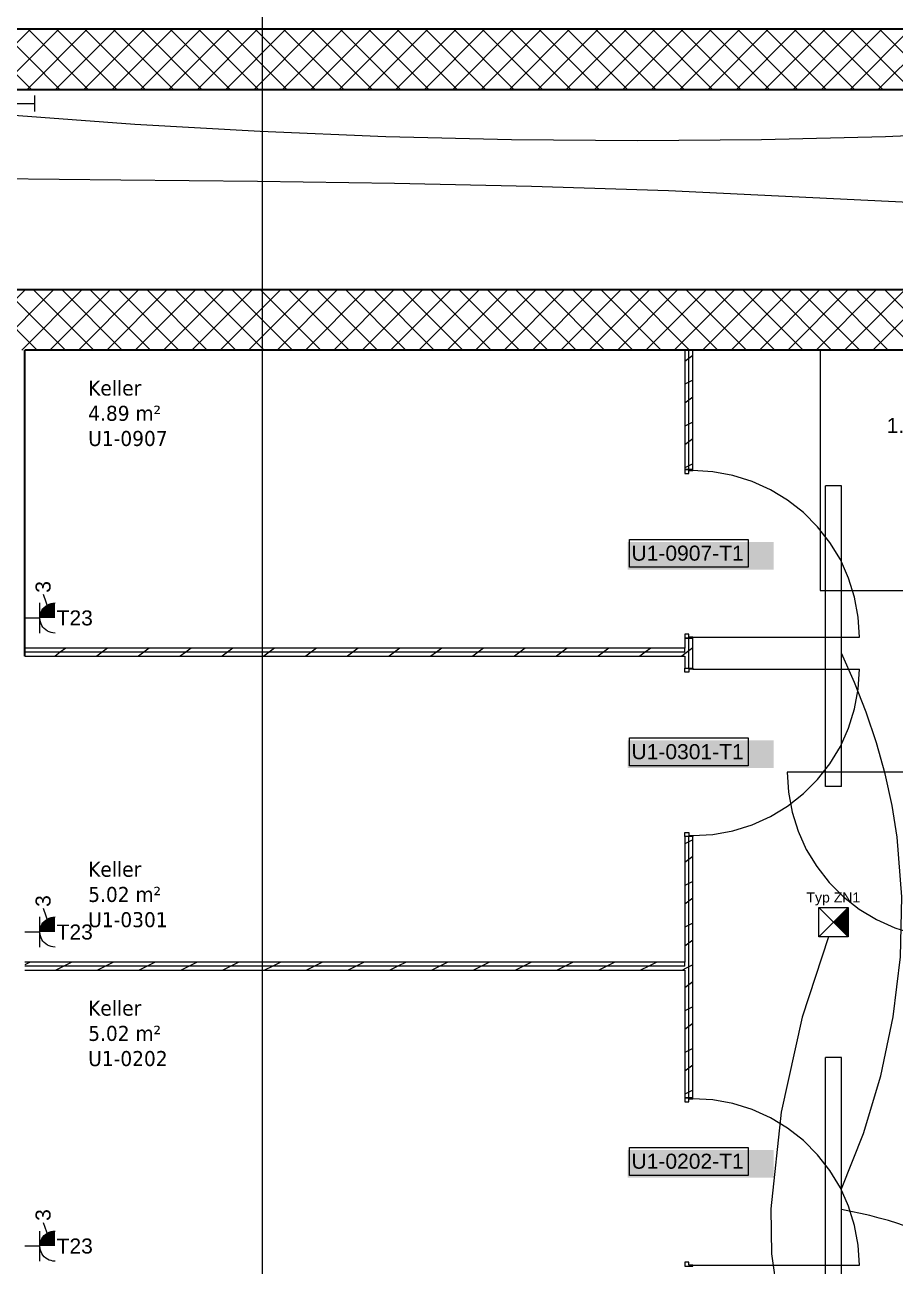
# Model space of a CAD drawing. Extents: x -1067 to 613, y -179 to 712.
# Drawn here: x -79.1 to 7.7, y 353 to 476.8 of the extents above; entities that cross this region are included whole.
import ezdxf
from ezdxf.lldxf.tags import DXFTag

# ---------------------------------------------------------------- set-up
doc = ezdxf.new("R2010")
doc.units = 0
doc.layers.get('0').update_dxf_attribs({"lineweight": 13})
for name, color, linetype, lineweight in [('A-AREA-____-IDEN', 7, 'Continuous', 5), ('A-DETL-GENF-HDLN', 7, '_Verdeckte Linien_', 9), ('A-DOOR-____-IDEN', 7, 'Continuous', 5), ('A-DOOR-FRAM-MCUT', 7, 'Continuous', 9), ('A-DOOR-OPNG-OTLN', 7, 'Continuous', 9), ('A-WALL-____-MCUT', 7, 'Continuous', 35), ('A-WALL-____-PATT', 7, 'Continuous', 35), ('A-WALL-FNSH-MCUT', 7, 'Continuous', 35), ('S-GRID-____-OTLN', 7, 'Continuous', 5)]:
    doc.layers.add(name, color=color, linetype=linetype, lineweight=lineweight)
for name, color, linetype, lineweight, true_color in [('EL01_WAN_Kraft', 1, 'Continuous', 13, 0xff0000), ('EL01_WAN_Leitung_Licht', 7, 'Continuous', 13, 0x0080ff), ('EL01_WAN_Leitung_Notbeleuchtung', 7, 'Continuous', 13, 0x009900), ('EL01_WAN_Leuchten', 7, 'Continuous', 13, 0x0080ff), ('EL01_WAN_Notbeleuchtungen', 7, 'Continuous', 13, 0x009900), ('EL01_WAN_Notbeleuchtungentyp', 7, 'Continuous', 13, 0x009900)]:
    doc.layers.add(name, color=color, linetype=linetype, lineweight=lineweight, true_color=true_color)
doc.styles.get("Standard").update_dxf_attribs({"font": 'arial.ttf'})
tags = doc.linetypes.add('_Rasterlinie_', pattern=[0.375, 0.2, -0.05, 0.075, -0.05]).pattern_tags.tags
tags[10:11] = [DXFTag(74, 4), DXFTag(75, 0), DXFTag(340, '0'), DXFTag(46, 1.0), DXFTag(50, 0.0), DXFTag(44, 0.0), DXFTag(45, 0.0)]
tags[8:9] = [DXFTag(74, 4), DXFTag(75, 0), DXFTag(340, '0'), DXFTag(46, 1.0), DXFTag(50, 0.0), DXFTag(44, 0.0), DXFTag(45, 0.0)]
tags[6:7] = [DXFTag(74, 4), DXFTag(75, 0), DXFTag(340, '0'), DXFTag(46, 1.0), DXFTag(50, 0.0), DXFTag(44, 0.0), DXFTag(45, 0.0)]
tags[4:5] = [DXFTag(74, 4), DXFTag(75, 0), DXFTag(340, '0'), DXFTag(46, 1.0), DXFTag(50, 0.0), DXFTag(44, 0.0), DXFTag(45, 0.0)]
tags = doc.linetypes.add('_Verdeckte Linien_', pattern=[0.15, 0.1, -0.05]).pattern_tags.tags
tags[6:7] = [DXFTag(74, 4), DXFTag(75, 0), DXFTag(340, '0'), DXFTag(46, 1.0), DXFTag(50, 0.0), DXFTag(44, 0.0), DXFTag(45, 0.0)]
tags[4:5] = [DXFTag(74, 4), DXFTag(75, 0), DXFTag(340, '0'), DXFTag(46, 1.0), DXFTag(50, 0.0), DXFTag(44, 0.0), DXFTag(45, 0.0)]

# ---------------------------------------------------------------- blocks, each defined once
blk = doc.blocks.new('Referenz-A0UJ3194XE', base_point=(-1062.18, -175.86))
at = {"layer": 'A-DETL-GENF-HDLN', "color": 0, "linetype": '_Verdeckte Linien_', "ltscale": 0.13}
for p, q in [((13.2, 444.38), (0.2, 444.38)), ((0.2, 444.38), (0.2, 420.38)), ((0.2, 420.38), (32.2, 420.38))]:
    blk.add_line(p, q, dxfattribs=at)
at = {"layer": 'A-DOOR-____-IDEN', "color": 0, "linetype": 'Continuous', "ltscale": 0.13}
for p, q in [((-18.82, 425.49), (-6.98, 425.49)), ((-18.82, 422.71), (-18.82, 425.49)), ((-6.98, 425.49), (-6.98, 422.71)), ((-6.98, 422.71), (-18.82, 422.71)), ((-18.82, 405.69), (-6.98, 405.69)), ((-18.82, 402.91), (-18.82, 405.69)), ((-6.98, 405.69), (-6.98, 402.91)), ((-6.98, 402.91), (-18.82, 402.91)), ((-18.82, 364.84), (-6.98, 364.84)), ((-18.82, 362.06), (-18.82, 364.84)), ((-6.98, 364.84), (-6.98, 362.06)), ((-6.98, 362.06), (-18.82, 362.06))]:
    blk.add_line(p, q, dxfattribs=at)
at = {"layer": 'A-DOOR-____-IDEN', "color": 7, "linetype": 'Continuous', "ltscale": 0.13, "true_color": 0xffffff}
for points in [[(-18.99, 422.48), (-4.45, 422.48), (-18.99, 425.24)], [(-4.45, 422.48), (-18.99, 425.24), (-4.45, 425.24)], [(-18.99, 402.68), (-4.45, 402.68), (-18.99, 405.44)], [(-4.45, 402.68), (-18.99, 405.44), (-4.45, 405.44)], [(-18.99, 361.83), (-4.45, 361.83), (-18.99, 364.59)], [(-4.45, 361.83), (-18.99, 364.59), (-4.45, 364.59)]]:
    blk.add_solid(points, dxfattribs=at)
at = {"layer": 'A-DOOR-FRAM-MCUT', "color": 0, "linetype": 'Continuous', "ltscale": 0.13}
for p, q in [((-12.5, 432.45), (-13.3, 432.45)), ((-13.3, 432.45), (-13.3, 432.05)), ((-12.9, 432.05), (-12.9, 432.35)), ((-12.9, 432.35), (-12.5, 432.35)), ((-12.5, 432.35), (-12.5, 432.45)), ((-13.3, 432.05), (-12.9, 432.05)), ((-12.9, 416.05), (-13.3, 416.05)), ((-13.3, 416.05), (-13.3, 415.65)), ((-12.9, 415.75), (-12.9, 416.05)), ((-13.3, 415.65), (-12.5, 415.65)), ((-12.5, 415.75), (-12.9, 415.75)), ((-12.5, 415.65), (-12.5, 415.75)), ((-13.3, 412.65), (-12.5, 412.65)), ((-13.3, 412.25), (-13.3, 412.65)), ((-12.9, 412.55), (-12.9, 412.25)), ((-12.5, 412.55), (-12.9, 412.55)), ((-12.5, 412.65), (-12.5, 412.55)), ((-12.9, 412.25), (-13.3, 412.25)), ((-13.3, 396.25), (-12.9, 396.25)), ((-13.3, 395.85), (-13.3, 396.25)), ((-12.9, 396.25), (-12.9, 395.95)), ((-12.5, 395.85), (-13.3, 395.85)), ((-12.9, 395.95), (-12.5, 395.95)), ((-12.5, 395.95), (-12.5, 395.85)), ((-12.5, 369.8), (-13.3, 369.8)), ((-13.3, 369.8), (-13.3, 369.4)), ((-13.3, 369.4), (-12.9, 369.4)), ((-12.9, 369.4), (-12.9, 369.7)), ((-12.9, 369.7), (-12.5, 369.7)), ((-12.5, 369.7), (-12.5, 369.8)), ((-12.9, 353.4), (-13.3, 353.4)), ((-13.3, 353.4), (-13.3, 353)), ((-13.3, 353), (-12.5, 353)), ((-12.9, 353.1), (-12.9, 353.4)), ((-12.5, 353.1), (-12.9, 353.1)), ((-12.5, 353), (-12.5, 353.1))]:
    blk.add_line(p, q, dxfattribs=at)
at = {"layer": 'A-DOOR-OPNG-OTLN', "color": 0, "linetype": 'Continuous', "ltscale": 0.13}
for p, q in [((-10.5, 432.23), (-12.5, 432.35)), ((-8.52, 431.87), (-10.5, 432.23)), ((-6.61, 431.27), (-8.52, 431.87)), ((-4.78, 430.45), (-6.61, 431.27)), ((-3.07, 429.41), (-4.78, 430.45)), ((-1.49, 428.18), (-3.07, 429.41)), ((-0.07, 426.76), (-1.49, 428.18)), ((1.16, 425.18), (-0.07, 426.76)), ((2.2, 423.47), (1.16, 425.18)), ((3.02, 421.64), (2.2, 423.47)), ((3.62, 419.72), (3.02, 421.64)), ((3.98, 417.75), (3.62, 419.72)), ((4.1, 415.75), (3.98, 417.75)), ((-12.5, 415.75), (4.1, 415.75)), ((-12.5, 412.55), (4.1, 412.55)), ((3.98, 410.55), (4.1, 412.55)), ((3.62, 408.58), (3.98, 410.55)), ((3.02, 406.66), (3.62, 408.58)), ((2.2, 404.84), (3.02, 406.66)), ((1.16, 403.12), (2.2, 404.84)), ((-0.07, 401.54), (1.16, 403.12)), ((13.5, 402.28), (-3.1, 402.28)), ((-3.1, 402.28), (-2.98, 400.27)), ((-1.49, 400.13), (-0.07, 401.54)), ((-3.07, 398.89), (-1.49, 400.13)), ((-2.98, 400.27), (-2.61, 398.3)), ((-4.78, 397.85), (-3.07, 398.89)), ((-6.61, 397.03), (-4.78, 397.85)), ((-2.61, 398.3), (-2.02, 396.39)), ((-10.5, 396.07), (-8.52, 396.43)), ((-8.52, 396.43), (-6.61, 397.03)), ((-2.02, 396.39), (-1.2, 394.56)), ((-12.5, 395.95), (-10.5, 396.07)), ((-1.2, 394.56), (-0.16, 392.85)), ((-0.16, 392.85), (1.08, 391.27)), ((1.08, 391.27), (2.5, 389.85)), ((2.5, 389.85), (4.07, 388.61)), ((4.07, 388.61), (5.79, 387.58)), ((5.79, 387.58), (7.62, 386.75)), ((7.62, 386.75), (9.53, 386.16)), ((-10.5, 369.58), (-12.5, 369.7)), ((-8.52, 369.22), (-10.5, 369.58)), ((-6.61, 368.62), (-8.52, 369.22)), ((-4.78, 367.8), (-6.61, 368.62)), ((-3.07, 366.76), (-4.78, 367.8)), ((-1.49, 365.53), (-3.07, 366.76)), ((-0.07, 364.11), (-1.49, 365.53)), ((1.16, 362.53), (-0.07, 364.11)), ((2.2, 360.82), (1.16, 362.53)), ((3.02, 358.99), (2.2, 360.82)), ((3.62, 357.07), (3.02, 358.99)), ((3.98, 355.1), (3.62, 357.07)), ((4.1, 353.1), (3.98, 355.1)), ((-12.5, 353.1), (4.1, 353.1))]:
    blk.add_line(p, q, dxfattribs=at)
at = {"layer": 'A-WALL-____-MCUT', "color": 0, "linetype": 'Continuous', "ltscale": 0.35}
for p, q in [((198.84, 476.38), (-829.79, 476.38)), ((-827.13, 470.38), (198.84, 470.38)), ((178.3, 450.38), (-831.25, 450.38)), ((-79.1, 413.85), (-79.1, 444.38)), ((32.2, 444.38), (-79.1, 444.38))]:
    blk.add_line(p, q, dxfattribs=at)
at = {"layer": 'A-WALL-____-MCUT', "color": 0, "linetype": 'Continuous', "lineweight": 9, "ltscale": 0.13}
for p, q in [((-12.9, 432.45), (-12.9, 444.38)), ((-12.9, 412.65), (-12.9, 415.65)), ((-13.3, 414.25), (-79.1, 414.25)), ((-13.3, 414.25), (-13.3, 414.65)), ((-12.9, 369.8), (-12.9, 395.85)), ((-13.3, 382.93), (-79.1, 382.93)), ((-13.3, 382.93), (-13.3, 383.33))]:
    blk.add_line(p, q, dxfattribs=at)
at = {"layer": 'A-WALL-____-PATT', "color": 0, "linetype": 'Continuous', "lineweight": 9, "ltscale": 0.13}
for p, q in [((-84.53, 470.38), (-78.53, 476.38)), ((-78.42, 470.38), (-84.42, 476.38)), ((-81.7, 470.38), (-75.7, 476.38)), ((-75.6, 470.38), (-81.6, 476.38)), ((-78.87, 470.38), (-72.87, 476.38)), ((-72.77, 470.38), (-78.77, 476.38)), ((-76.04, 470.38), (-70.04, 476.38)), ((-69.94, 470.38), (-75.94, 476.38)), ((-73.21, 470.38), (-67.21, 476.38)), ((-67.11, 470.38), (-73.11, 476.38)), ((-70.38, 470.38), (-64.38, 476.38)), ((-64.28, 470.38), (-70.28, 476.38)), ((-67.56, 470.38), (-61.56, 476.38)), ((-61.45, 470.38), (-67.45, 476.38)), ((-64.73, 470.38), (-58.73, 476.38)), ((-58.62, 470.38), (-64.62, 476.38)), ((-61.9, 470.38), (-55.9, 476.38)), ((-55.8, 470.38), (-61.8, 476.38)), ((-59.07, 470.38), (-53.07, 476.38)), ((-52.97, 470.38), (-58.97, 476.38)), ((-56.24, 470.38), (-50.24, 476.38)), ((-50.14, 470.38), (-56.14, 476.38)), ((-53.41, 470.38), (-47.41, 476.38)), ((-47.31, 470.38), (-53.31, 476.38)), ((-50.59, 470.38), (-44.59, 476.38)), ((-44.48, 470.38), (-50.48, 476.38)), ((-47.76, 470.38), (-41.76, 476.38)), ((-41.65, 470.38), (-47.65, 476.38)), ((-44.93, 470.38), (-38.93, 476.38)), ((-38.83, 470.38), (-44.83, 476.38)), ((-42.1, 470.38), (-36.1, 476.38)), ((-36, 470.38), (-42, 476.38)), ((-39.27, 470.38), (-33.27, 476.38)), ((-33.17, 470.38), (-39.17, 476.38)), ((-36.44, 470.38), (-30.44, 476.38)), ((-30.34, 470.38), (-36.34, 476.38)), ((-33.61, 470.38), (-27.61, 476.38)), ((-27.51, 470.38), (-33.51, 476.38)), ((-30.79, 470.38), (-24.79, 476.38)), ((-24.68, 470.38), (-30.68, 476.38)), ((-27.96, 470.38), (-21.96, 476.38)), ((-21.86, 470.38), (-27.86, 476.38)), ((-25.13, 470.38), (-19.13, 476.38)), ((-19.03, 470.38), (-25.03, 476.38)), ((-22.3, 470.38), (-16.3, 476.38)), ((-16.2, 470.38), (-22.2, 476.38)), ((-19.47, 470.38), (-13.47, 476.38)), ((-13.37, 470.38), (-19.37, 476.38)), ((-16.64, 470.38), (-10.64, 476.38)), ((-10.54, 470.38), (-16.54, 476.38)), ((-13.82, 470.38), (-7.82, 476.38)), ((-7.71, 470.38), (-13.71, 476.38)), ((-10.99, 470.38), (-4.99, 476.38)), ((-4.88, 470.38), (-10.88, 476.38)), ((-8.16, 470.38), (-2.16, 476.38)), ((-2.06, 470.38), (-8.06, 476.38)), ((-5.33, 470.38), (0.67, 476.38)), ((0.77, 470.38), (-5.23, 476.38)), ((-2.5, 470.38), (3.5, 476.38)), ((3.6, 470.38), (-2.4, 476.38)), ((0.33, 470.38), (6.33, 476.38)), ((6.43, 470.38), (0.43, 476.38)), ((3.16, 470.38), (9.16, 476.38)), ((9.26, 470.38), (3.26, 476.38)), ((5.98, 470.38), (11.98, 476.38)), ((12.09, 470.38), (6.09, 476.38)), ((-85.07, 444.38), (-79.07, 450.38)), ((-77.88, 444.38), (-83.88, 450.38)), ((-82.24, 444.38), (-76.24, 450.38)), ((-75.05, 444.38), (-81.05, 450.38)), ((-79.41, 444.38), (-73.41, 450.38)), ((-72.22, 444.38), (-78.22, 450.38)), ((-76.59, 444.38), (-70.59, 450.38)), ((-69.39, 444.38), (-75.39, 450.38)), ((-73.76, 444.38), (-67.76, 450.38)), ((-66.57, 444.38), (-72.57, 450.38)), ((-70.93, 444.38), (-64.93, 450.38)), ((-63.74, 444.38), (-69.74, 450.38)), ((-68.1, 444.38), (-62.1, 450.38)), ((-60.91, 444.38), (-66.91, 450.38)), ((-65.27, 444.38), (-59.27, 450.38)), ((-58.08, 444.38), (-64.08, 450.38)), ((-62.44, 444.38), (-56.44, 450.38)), ((-55.25, 444.38), (-61.25, 450.38)), ((-59.61, 444.38), (-53.61, 450.38)), ((-52.42, 444.38), (-58.42, 450.38)), ((-56.79, 444.38), (-50.79, 450.38)), ((-49.6, 444.38), (-55.6, 450.38)), ((-53.96, 444.38), (-47.96, 450.38)), ((-46.77, 444.38), (-52.77, 450.38)), ((-51.13, 444.38), (-45.13, 450.38)), ((-43.94, 444.38), (-49.94, 450.38)), ((-48.3, 444.38), (-42.3, 450.38)), ((-41.11, 444.38), (-47.11, 450.38)), ((-45.47, 444.38), (-39.47, 450.38)), ((-38.28, 444.38), (-44.28, 450.38)), ((-42.64, 444.38), (-36.64, 450.38)), ((-35.45, 444.38), (-41.45, 450.38)), ((-39.82, 444.38), (-33.82, 450.38)), ((-32.62, 444.38), (-38.62, 450.38)), ((-36.99, 444.38), (-30.99, 450.38)), ((-29.8, 444.38), (-35.8, 450.38)), ((-34.16, 444.38), (-28.16, 450.38)), ((-26.97, 444.38), (-32.97, 450.38)), ((-31.33, 444.38), (-25.33, 450.38)), ((-24.14, 444.38), (-30.14, 450.38)), ((-28.5, 444.38), (-22.5, 450.38)), ((-21.31, 444.38), (-27.31, 450.38)), ((-25.67, 444.38), (-19.67, 450.38)), ((-18.48, 444.38), (-24.48, 450.38)), ((-22.84, 444.38), (-16.84, 450.38)), ((-15.65, 444.38), (-21.65, 450.38)), ((-20.02, 444.38), (-14.02, 450.38)), ((-12.83, 444.38), (-18.83, 450.38)), ((-17.19, 444.38), (-11.19, 450.38)), ((-10, 444.38), (-16, 450.38)), ((-14.36, 444.38), (-8.36, 450.38)), ((-7.17, 444.38), (-13.17, 450.38)), ((-11.53, 444.38), (-5.53, 450.38)), ((-4.34, 444.38), (-10.34, 450.38)), ((-8.7, 444.38), (-2.7, 450.38)), ((-1.51, 444.38), (-7.51, 450.38)), ((-5.87, 444.38), (0.13, 450.38)), ((1.32, 444.38), (-4.68, 450.38)), ((-3.05, 444.38), (2.95, 450.38)), ((4.14, 444.38), (-1.86, 450.38)), ((-0.22, 444.38), (5.78, 450.38)), ((6.97, 444.38), (0.97, 450.38)), ((2.61, 444.38), (8.61, 450.38)), ((9.8, 444.38), (3.8, 450.38)), ((5.44, 444.38), (11.44, 450.38)), ((12.63, 444.38), (6.63, 450.38)), ((-12.9, 443.54), (-13.3, 443.24)), ((-12.5, 443.84), (-12.9, 443.54)), ((-12.9, 441.16), (-13.3, 440.96)), ((-12.5, 441.36), (-12.9, 441.16)), ((-12.5, 439.68), (-12.9, 439.38)), ((-12.9, 439.38), (-13.3, 439.08)), ((-12.5, 437.19), (-12.9, 436.99)), ((-12.9, 436.99), (-13.3, 436.79)), ((-12.9, 435.21), (-13.3, 434.91)), ((-12.5, 435.51), (-12.9, 435.21)), ((-12.9, 432.83), (-13.3, 432.63)), ((-12.5, 433.03), (-12.9, 432.83)), ((-75.56, 414.25), (-76.09, 413.85)), ((-75.02, 414.65), (-75.56, 414.25)), ((-71.39, 414.25), (-71.93, 413.85)), ((-70.86, 414.65), (-71.39, 414.25)), ((-67.23, 414.25), (-67.76, 413.85)), ((-66.69, 414.65), (-67.23, 414.25)), ((-63.06, 414.25), (-63.6, 413.85)), ((-62.53, 414.65), (-63.06, 414.25)), ((-58.9, 414.25), (-59.43, 413.85)), ((-58.36, 414.65), (-58.9, 414.25)), ((-54.73, 414.25), (-55.27, 413.85)), ((-54.2, 414.65), (-54.73, 414.25)), ((-50.57, 414.25), (-51.1, 413.85)), ((-50.03, 414.65), (-50.57, 414.25)), ((-46.4, 414.25), (-46.94, 413.85)), ((-45.87, 414.65), (-46.4, 414.25)), ((-42.24, 414.25), (-42.77, 413.85)), ((-41.7, 414.65), (-42.24, 414.25)), ((-38.07, 414.25), (-38.61, 413.85)), ((-37.54, 414.65), (-38.07, 414.25)), ((-33.91, 414.25), (-34.44, 413.85)), ((-33.37, 414.65), (-33.91, 414.25)), ((-29.74, 414.25), (-30.28, 413.85)), ((-29.21, 414.65), (-29.74, 414.25)), ((-25.58, 414.25), (-26.11, 413.85)), ((-25.04, 414.65), (-25.58, 414.25)), ((-21.41, 414.25), (-21.95, 413.85)), ((-20.88, 414.65), (-21.41, 414.25)), ((-17.25, 414.25), (-17.78, 413.85)), ((-16.71, 414.65), (-17.25, 414.25)), ((-13.3, 414.09), (-13.62, 413.85)), ((-12.9, 414.39), (-13.3, 414.09)), ((-12.5, 414.69), (-12.9, 414.39)), ((-12.9, 395.34), (-13.3, 395.14)), ((-12.5, 395.54), (-12.9, 395.34)), ((-12.5, 393.86), (-12.9, 393.56)), ((-12.9, 393.56), (-13.3, 393.26)), ((-12.5, 391.38), (-12.9, 391.18)), ((-12.9, 391.18), (-13.3, 390.98)), ((-12.9, 389.4), (-13.3, 389.1)), ((-12.5, 389.7), (-12.9, 389.4)), ((-12.9, 387.01), (-13.3, 386.81)), ((-12.5, 387.21), (-12.9, 387.01)), ((-12.9, 385.23), (-13.3, 384.93)), ((-12.5, 385.53), (-12.9, 385.23)), ((-78.58, 383.33), (-79.1, 383.07)), ((-75.22, 382.93), (-76.02, 382.53)), ((-74.42, 383.33), (-75.22, 382.93)), ((-71.05, 382.93), (-71.85, 382.53)), ((-70.25, 383.33), (-71.05, 382.93)), ((-66.89, 382.93), (-67.69, 382.53)), ((-66.09, 383.33), (-66.89, 382.93)), ((-62.72, 382.93), (-63.52, 382.53)), ((-61.92, 383.33), (-62.72, 382.93)), ((-58.56, 382.93), (-59.36, 382.53)), ((-57.76, 383.33), (-58.56, 382.93)), ((-54.39, 382.93), (-55.19, 382.53)), ((-53.59, 383.33), (-54.39, 382.93)), ((-50.23, 382.93), (-51.03, 382.53)), ((-49.43, 383.33), (-50.23, 382.93)), ((-46.06, 382.93), (-46.86, 382.53)), ((-45.26, 383.33), (-46.06, 382.93)), ((-41.9, 382.93), (-42.7, 382.53)), ((-41.1, 383.33), (-41.9, 382.93)), ((-37.73, 382.93), (-38.53, 382.53)), ((-36.93, 383.33), (-37.73, 382.93)), ((-33.57, 382.93), (-34.37, 382.53)), ((-32.77, 383.33), (-33.57, 382.93)), ((-29.4, 382.93), (-30.2, 382.53)), ((-28.6, 383.33), (-29.4, 382.93)), ((-25.24, 382.93), (-26.04, 382.53)), ((-24.44, 383.33), (-25.24, 382.93)), ((-21.07, 382.93), (-21.87, 382.53)), ((-20.27, 383.33), (-21.07, 382.93)), ((-16.91, 382.93), (-17.71, 382.53)), ((-16.11, 383.33), (-16.91, 382.93)), ((-13.3, 382.65), (-13.54, 382.53)), ((-12.9, 382.85), (-13.3, 382.65)), ((-12.5, 383.05), (-12.9, 382.85)), ((-12.5, 381.37), (-12.9, 381.07)), ((-12.9, 381.07), (-13.3, 380.77)), ((-12.5, 378.88), (-12.9, 378.68)), ((-12.9, 378.68), (-13.3, 378.48)), ((-12.9, 376.9), (-13.3, 376.6)), ((-12.5, 377.2), (-12.9, 376.9)), ((-12.9, 374.52), (-13.3, 374.32)), ((-12.5, 374.72), (-12.9, 374.52)), ((-12.9, 372.74), (-13.3, 372.44)), ((-12.5, 373.04), (-12.9, 372.74)), ((-12.9, 370.35), (-13.3, 370.15)), ((-12.5, 370.55), (-12.9, 370.35))]:
    blk.add_line(p, q, dxfattribs=at)
at = {"layer": 'A-WALL-FNSH-MCUT', "color": 0, "linetype": 'Continuous', "lineweight": 9, "ltscale": 0.13}
for p, q in [((-13.3, 444.38), (-13.3, 432.45)), ((-12.5, 432.45), (-12.5, 444.38)), ((-13.3, 432.45), (-12.5, 432.45)), ((-13.3, 415.65), (-13.3, 414.65)), ((-12.5, 415.65), (-13.3, 415.65)), ((-12.5, 412.65), (-12.5, 415.65)), ((-13.3, 414.65), (-79.1, 414.65)), ((-79.1, 413.85), (-13.3, 413.85)), ((-13.3, 413.85), (-13.3, 412.65)), ((-13.3, 412.65), (-12.5, 412.65)), ((-13.3, 395.85), (-13.3, 383.33)), ((-12.5, 395.85), (-13.3, 395.85)), ((-12.5, 369.8), (-12.5, 395.85)), ((-13.3, 383.33), (-79.1, 383.33)), ((-79.1, 382.53), (-13.3, 382.53)), ((-13.3, 382.53), (-13.3, 369.8)), ((-13.3, 369.8), (-12.5, 369.8))]:
    blk.add_line(p, q, dxfattribs=at)
at = {"layer": 'S-GRID-____-OTLN', "color": 0, "linetype": '_Rasterlinie_', "ltscale": 0.13}
blk.add_line((-55.4, -171.09), (-55.4, 546.38), dxfattribs=at)
at = {"layer": 'A-AREA-____-IDEN', "color": 0, "linetype": 'Continuous', "ltscale": 0.13, "char_height": 1.5, "attachment_point": 1}
for s, insert in [('{\\W0.9;\\fVerdana;Keller}', (-72.78, 441.34)), ('{\\W0.9;\\fVerdana;4.89 m²}', (-72.78, 438.82)), ('{\\W0.9;\\fVerdana;U1-0907}', (-72.78, 436.31)), ('{\\W0.9;\\fVerdana;Keller}', (-72.78, 393.34)), ('{\\W0.9;\\fVerdana;5.02 m²}', (-72.78, 390.83)), ('{\\W0.9;\\fVerdana;U1-0301}', (-72.78, 388.31)), ('{\\W0.9;\\fVerdana;Keller}', (-72.78, 379.49)), ('{\\W0.9;\\fVerdana;5.02 m²}', (-72.78, 376.97)), ('{\\W0.9;\\fVerdana;U1-0202}', (-72.78, 374.46))]:
    blk.add_mtext(s, dxfattribs=dict(at, insert=insert))
at = {"layer": 'A-DOOR-____-IDEN', "color": 0, "linetype": 'Continuous', "ltscale": 0.13, "char_height": 1.5, "attachment_point": 1}
for s, insert in [('{\\fArial;U1-0907-T1}', (-18.62, 424.87)), ('{\\fArial;U1-0301-T1}', (-18.62, 405.07)), ('{\\fArial;U1-0202-T1}', (-18.62, 364.22))]:
    blk.add_mtext(s, dxfattribs=dict(at, insert=insert))
blk = doc.blocks.new('Steckdose T23_ AP_ 3-fach-A0UJ31G6XE', base_point=(-79.09, 353.5))
at = {"color": 0, "lineweight": -2}
for p, q in [((-76.74, 355.93), (-77.25, 357.34)), ((-77.59, 353.5), (-77.59, 356.5)), ((-77.58, 355.2), (-77.54, 355.39)), ((-77.54, 355.39), (-77.48, 355.57)), ((-77.48, 355.57), (-77.39, 355.75)), ((-77.39, 355.75), (-77.29, 355.91)), ((-77.29, 355.91), (-77.16, 356.06)), ((-77.16, 356.06), (-77.01, 356.19)), ((-77.01, 356.19), (-76.84, 356.3)), ((-76.84, 356.3), (-76.67, 356.39)), ((-76.67, 356.39), (-76.48, 356.45)), ((-76.48, 356.45), (-76.29, 356.49)), ((-76.29, 356.49), (-76.09, 356.5)), ((-77.59, 355), (-79.09, 355)), ((-77.59, 355), (-77.58, 355.2)), ((-77.58, 354.8), (-77.59, 355)), ((-77.54, 354.61), (-77.58, 354.8)), ((-77.48, 354.43), (-77.54, 354.61)), ((-77.39, 354.25), (-77.48, 354.43)), ((-77.29, 354.09), (-77.39, 354.25)), ((-77.16, 353.94), (-77.29, 354.09)), ((-77.01, 353.81), (-77.16, 353.94)), ((-76.84, 353.7), (-77.01, 353.81)), ((-76.67, 353.61), (-76.84, 353.7)), ((-76.48, 353.55), (-76.67, 353.61)), ((-76.29, 353.51), (-76.48, 353.55)), ((-76.09, 353.5), (-76.29, 353.51))]:
    blk.add_line(p, q, dxfattribs=at)
for points in [[(-77.59, 355), (-76.09, 355), (-77.54, 355.39)], [(-77.54, 355.39), (-76.09, 355.39), (-77.39, 355.75)], [(-76.09, 355), (-77.54, 355.39), (-76.09, 355.39)], [(-77.39, 355.75), (-76.09, 355.75), (-77.16, 356.06)], [(-76.09, 355.39), (-77.39, 355.75), (-76.09, 355.75)], [(-77.16, 356.06), (-76.09, 356.06), (-76.84, 356.3)], [(-76.09, 355.75), (-77.16, 356.06), (-76.09, 356.06)], [(-76.84, 356.3), (-76.09, 356.3), (-76.48, 356.45)], [(-76.09, 356.06), (-76.84, 356.3), (-76.09, 356.3)], [(-76.48, 356.45), (-76.09, 356.45), (-76.09, 356.5)], [(-76.09, 356.3), (-76.48, 356.45), (-76.09, 356.45)]]:
    blk.add_solid(points, dxfattribs=at)
at = {"color": 0, "lineweight": -2, "insert": (-78.03, 357.52), "char_height": 1.5, "attachment_point": 1, "rotation": 90}
blk.add_mtext('{\\fArial;3}', dxfattribs=at)
at = {"color": 0, "lineweight": -2, "insert": (-75.93, 355.76), "char_height": 1.5, "attachment_point": 1}
blk.add_mtext('{\\fArial;T23}', dxfattribs=at)
blk = doc.blocks.new('LED-Langfeldleuchte 37W-A0UJ31GUXE', base_point=(0.71, 343.8))
at = {"color": 0, "lineweight": -2}
for p, q in [((0.71, 343.8), (0.71, 373.8)), ((2.31, 373.8), (0.71, 373.8)), ((2.31, 343.8), (2.31, 373.8)), ((2.31, 343.8), (0.71, 343.8))]:
    blk.add_line(p, q, dxfattribs=at)
blk = doc.blocks.new('LED-Langfeldleuchte 37W-A0UJ31H6XE', base_point=(0.71, 400.85))
at = {"color": 0, "lineweight": -2}
for p, q in [((0.71, 400.85), (0.71, 430.85)), ((2.31, 430.85), (0.71, 430.85)), ((2.31, 400.85), (2.31, 430.85)), ((2.31, 400.85), (0.71, 400.85))]:
    blk.add_line(p, q, dxfattribs=at)
blk = doc.blocks.new('Leitung-A0UJ31J8XE', base_point=(2.31, 360.71))
at = {"color": 0, "linetype": 'ByBlock', "lineweight": -2, "ltscale": 0.13}
for p, q in [((3.61, 411.23), (2.31, 414.16)), ((4.78, 408.25), (3.61, 411.23)), ((5.79, 405.2), (4.78, 408.25)), ((6.66, 402.1), (5.79, 405.2)), ((7.35, 398.96), (6.66, 402.1)), ((7.86, 395.79), (7.35, 398.96)), ((8.33, 389.84), (7.86, 395.79)), ((8.18, 383.85), (8.33, 389.84)), ((7.47, 377.88), (8.18, 383.85)), ((6.22, 371.99), (7.47, 377.88)), ((4.49, 366.25), (6.22, 371.99)), ((2.31, 360.71), (4.49, 366.25))]:
    blk.add_line(p, q, dxfattribs=at)
blk = doc.blocks.new('Leitung-A0UJ31LGXE', base_point=(2.31, 342.78))
at = {"color": 0, "linetype": 'ByBlock', "lineweight": -2, "ltscale": 0.13}
for p, q in [((3.25, 358.47), (2.31, 358.65)), ((4.2, 358.27), (3.25, 358.47)), ((5.14, 358.05), (4.2, 358.27)), ((6.07, 357.8), (5.14, 358.05)), ((7.01, 357.54), (6.07, 357.8)), ((7.93, 357.26), (7.01, 357.54)), ((12.14, 355.7), (7.93, 357.26)), ((16.2, 353.76), (12.14, 355.7)), ((20.1, 351.45), (16.2, 353.76)), ((23.79, 348.83), (20.1, 351.45)), ((27.24, 345.93), (23.79, 348.83)), ((30.42, 342.78), (27.24, 345.93))]:
    blk.add_line(p, q, dxfattribs=at)
blk = doc.blocks.new('Leitung-A0UJ31N4XE', base_point=(-93.11, 465.23))
at = {"color": 0, "linetype": 'ByBlock', "lineweight": -2, "ltscale": 0.13}
for p, q in [((-80.64, 467.82), (-93.11, 468.96)), ((56.02, 468.96), (43.71, 467.83)), ((-68.14, 466.88), (-80.64, 467.82)), ((-55.63, 466.16), (-68.14, 466.88)), ((31.38, 466.91), (19.04, 466.18)), ((43.71, 467.83), (31.38, 466.91)), ((-43.1, 465.64), (-55.63, 466.16)), ((-30.57, 465.33), (-43.1, 465.64)), ((6.69, 465.66), (-5.67, 465.34)), ((19.04, 466.18), (6.69, 465.66)), ((-18.03, 465.23), (-30.57, 465.33)), ((-5.67, 465.34), (-18.03, 465.23))]:
    blk.add_line(p, q, dxfattribs=at)
blk = doc.blocks.new('Notleuchte eckig-A0UJ31OMXE', base_point=(0.04, 385.86))
at = {"color": 0, "lineweight": -2}
for p, q in [((0.04, 388.78), (2.96, 385.86)), ((0.04, 385.86), (2.96, 388.78)), ((0.04, 385.86), (0.04, 388.78)), ((0.04, 388.78), (2.96, 388.78)), ((2.96, 388.78), (2.96, 385.86)), ((2.96, 385.86), (0.04, 385.86))]:
    blk.add_line(p, q, dxfattribs=at)
for points in [[(2.96, 387.32), (1.5, 387.32), (2.96, 388.78)], [(2.96, 385.86), (2.96, 387.32), (1.5, 387.32)]]:
    blk.add_solid(points, dxfattribs=at)
blk = doc.blocks.new('Bemerkung 1-A0UJ31OOXE', base_point=(-1.18, 389.28))
at = {"color": 0, "lineweight": -2, "insert": (-1.18, 390.28), "char_height": 1, "attachment_point": 1}
blk.add_mtext('{\\fArial;Typ ZN1}', dxfattribs=at)
blk = doc.blocks.new('Leitung-A0UJ31RWXE', base_point=(-4.72, 341.48))
at = {"color": 0, "linetype": 'ByBlock', "lineweight": -2, "ltscale": 0.13}
for p, q in [((1.02, 385.86), (-1.62, 377.83)), ((-1.62, 377.83), (-3.71, 368.36)), ((-3.71, 368.36), (-4.72, 358.73)), ((-4.72, 358.73), (-4.65, 354.24)), ((-4.65, 354.24), (-4.1, 350.19)), ((-4.1, 350.19), (-3.43, 347.81)), ((-3.43, 347.81), (-2.5, 345.74)), ((-2.5, 345.74), (-1.29, 344.02)), ((-1.29, 344.02), (-0.18, 343)), ((-0.18, 343), (1.11, 342.22)), ((1.11, 342.22), (2.58, 341.71)), ((2.58, 341.71), (4.25, 341.49)), ((4.25, 341.49), (4.38, 341.48)), ((4.38, 341.48), (4.51, 341.48)), ((4.51, 341.48), (4.63, 341.48)), ((4.63, 341.48), (4.76, 341.48)), ((4.76, 341.48), (4.94, 341.48)), ((4.94, 341.48), (5.11, 341.48)), ((5.11, 341.48), (5.28, 341.49)), ((5.28, 341.49), (5.81, 341.52)), ((5.81, 341.52), (6.34, 341.57)), ((6.34, 341.57), (6.87, 341.64)), ((6.87, 341.64), (7.4, 341.72))]:
    blk.add_line(p, q, dxfattribs=at)
blk = doc.blocks.new('LED-Langfeldleuchte 37W-A0UJ3242XE', base_point=(-108.11, 468.16))
at = {"color": 0, "lineweight": -2}
for p, q in [((-108.11, 468.16), (-108.11, 469.76)), ((-78.11, 468.16), (-78.11, 469.76)), ((-108.11, 468.96), (-78.11, 468.96))]:
    blk.add_line(p, q, dxfattribs=at)
blk = doc.blocks.new('Steckdose T23_ AP_ 3-fach-A0UJ327CXE', base_point=(-79.09, 384.83))
at = {"color": 0, "lineweight": -2}
for p, q in [((-77.59, 384.83), (-77.59, 387.83)), ((-76.74, 387.25), (-77.25, 388.67)), ((-77.01, 387.52), (-76.84, 387.62)), ((-76.84, 387.62), (-76.67, 387.71)), ((-76.67, 387.71), (-76.48, 387.77)), ((-76.48, 387.77), (-76.29, 387.81)), ((-76.29, 387.81), (-76.09, 387.83)), ((-77.59, 386.33), (-79.09, 386.33)), ((-77.59, 386.33), (-77.58, 386.52)), ((-77.58, 386.13), (-77.59, 386.33)), ((-77.58, 386.52), (-77.54, 386.71)), ((-77.54, 386.71), (-77.48, 386.9)), ((-77.48, 386.9), (-77.39, 387.08)), ((-77.39, 387.08), (-77.29, 387.24)), ((-77.29, 387.24), (-77.16, 387.39)), ((-77.16, 387.39), (-77.01, 387.52)), ((-77.54, 385.94), (-77.58, 386.13)), ((-77.48, 385.75), (-77.54, 385.94)), ((-77.39, 385.58), (-77.48, 385.75)), ((-77.29, 385.41), (-77.39, 385.58)), ((-77.16, 385.27), (-77.29, 385.41)), ((-77.01, 385.14), (-77.16, 385.27)), ((-76.84, 385.03), (-77.01, 385.14)), ((-76.67, 384.94), (-76.84, 385.03)), ((-76.48, 384.88), (-76.67, 384.94)), ((-76.29, 384.84), (-76.48, 384.88)), ((-76.09, 384.83), (-76.29, 384.84))]:
    blk.add_line(p, q, dxfattribs=at)
for points in [[(-77.16, 387.39), (-76.09, 387.39), (-76.84, 387.62)], [(-76.84, 387.62), (-76.09, 387.62), (-76.48, 387.77)], [(-76.09, 387.39), (-76.84, 387.62), (-76.09, 387.62)], [(-76.48, 387.77), (-76.09, 387.77), (-76.09, 387.83)], [(-76.09, 387.62), (-76.48, 387.77), (-76.09, 387.77)], [(-77.59, 386.33), (-76.09, 386.33), (-77.54, 386.71)], [(-77.54, 386.71), (-76.09, 386.71), (-77.39, 387.08)], [(-76.09, 386.33), (-77.54, 386.71), (-76.09, 386.71)], [(-77.39, 387.08), (-76.09, 387.08), (-77.16, 387.39)], [(-76.09, 386.71), (-77.39, 387.08), (-76.09, 387.08)], [(-76.09, 387.08), (-77.16, 387.39), (-76.09, 387.39)]]:
    blk.add_solid(points, dxfattribs=at)
at = {"color": 0, "lineweight": -2, "insert": (-78.03, 388.84), "char_height": 1.5, "attachment_point": 1, "rotation": 90}
blk.add_mtext('{\\fArial;3}', dxfattribs=at)
at = {"color": 0, "lineweight": -2, "insert": (-75.93, 387.08), "char_height": 1.5, "attachment_point": 1}
blk.add_mtext('{\\fArial;T23}', dxfattribs=at)
blk = doc.blocks.new('Leitung-A0UJ327IXE', base_point=(-261.53, 453.65))
at = {"color": 0, "linetype": 'ByBlock', "lineweight": -2, "ltscale": 0.13}
for p, q in [((-83.17, 461.51), (-69.53, 461.37)), ((-69.53, 461.37), (-55.89, 461.22)), ((-55.89, 461.22), (-42.25, 461.02)), ((-42.25, 461.02), (-28.6, 460.73)), ((-28.6, 460.73), (-14.95, 460.3)), ((-14.95, 460.3), (17.2, 458.72))]:
    blk.add_line(p, q, dxfattribs=at)
blk = doc.blocks.new('Absolute Höhe-A0UJ32AKXE', base_point=(6.81, 436.1))
at = {"color": 0, "lineweight": -2, "insert": (6.81, 437.6), "char_height": 1.5, "attachment_point": 1}
blk.add_mtext('{\\fArial;1.1 m}', dxfattribs=at)
blk = doc.blocks.new('Steckdose T23_ AP_ 3-fach-A0UJ32BUXE', base_point=(-79.09, 416.15))
at = {"color": 0, "lineweight": -2}
for p, q in [((-76.74, 418.58), (-77.25, 419.99)), ((-77.59, 416.15), (-77.59, 419.15)), ((-77.39, 418.4), (-77.29, 418.56)), ((-77.29, 418.56), (-77.16, 418.71)), ((-77.16, 418.71), (-77.01, 418.84)), ((-77.01, 418.84), (-76.84, 418.95)), ((-76.84, 418.95), (-76.67, 419.04)), ((-76.67, 419.04), (-76.48, 419.1)), ((-76.48, 419.1), (-76.29, 419.14)), ((-76.29, 419.14), (-76.09, 419.15)), ((-77.59, 417.65), (-79.09, 417.65)), ((-77.59, 417.65), (-77.58, 417.85)), ((-77.58, 417.45), (-77.59, 417.65)), ((-77.58, 417.85), (-77.54, 418.04)), ((-77.54, 417.26), (-77.58, 417.45)), ((-77.54, 418.04), (-77.48, 418.22)), ((-77.48, 417.08), (-77.54, 417.26)), ((-77.48, 418.22), (-77.39, 418.4)), ((-77.39, 416.9), (-77.48, 417.08)), ((-77.29, 416.74), (-77.39, 416.9)), ((-77.16, 416.59), (-77.29, 416.74)), ((-77.01, 416.46), (-77.16, 416.59)), ((-76.84, 416.35), (-77.01, 416.46)), ((-76.67, 416.26), (-76.84, 416.35)), ((-76.48, 416.2), (-76.67, 416.26)), ((-76.29, 416.16), (-76.48, 416.2)), ((-76.09, 416.15), (-76.29, 416.16))]:
    blk.add_line(p, q, dxfattribs=at)
for points in [[(-77.39, 418.4), (-76.09, 418.4), (-77.16, 418.71)], [(-77.16, 418.71), (-76.09, 418.71), (-76.84, 418.95)], [(-76.09, 418.4), (-77.16, 418.71), (-76.09, 418.71)], [(-76.84, 418.95), (-76.09, 418.95), (-76.48, 419.1)], [(-76.09, 418.71), (-76.84, 418.95), (-76.09, 418.95)], [(-76.48, 419.1), (-76.09, 419.1), (-76.09, 419.15)], [(-76.09, 418.95), (-76.48, 419.1), (-76.09, 419.1)], [(-77.59, 417.65), (-76.09, 417.65), (-77.54, 418.04)], [(-77.54, 418.04), (-76.09, 418.04), (-77.39, 418.4)], [(-76.09, 417.65), (-77.54, 418.04), (-76.09, 418.04)], [(-76.09, 418.04), (-77.39, 418.4), (-76.09, 418.4)]]:
    blk.add_solid(points, dxfattribs=at)
at = {"color": 0, "lineweight": -2, "insert": (-78.03, 420.17), "char_height": 1.5, "attachment_point": 1, "rotation": 90}
blk.add_mtext('{\\fArial;3}', dxfattribs=at)
at = {"color": 0, "lineweight": -2, "insert": (-75.93, 418.41), "char_height": 1.5, "attachment_point": 1}
blk.add_mtext('{\\fArial;T23}', dxfattribs=at)

msp = doc.modelspace()

# ---------------------------------------------------------------- block references
at = {"color": 9, "lineweight": 25, "ltscale": 0.25, "true_color": 0xc0c0c0}
msp.add_blockref('Referenz-A0UJ3194XE', (-1062.18, -175.86), dxfattribs=at)
at = {"layer": 'EL01_WAN_Kraft', "ltscale": 0.13}
msp.add_blockref('Absolute Höhe-A0UJ32AKXE', (6.81, 436.1), dxfattribs=at)
at = {"layer": 'EL01_WAN_Kraft', "color": 1, "linetype": 'Continuous', "ltscale": 0.13, "true_color": 0xff0000}
for name, p in [('Steckdose T23_ AP_ 3-fach-A0UJ32BUXE', (-79.09, 416.15)), ('Steckdose T23_ AP_ 3-fach-A0UJ327CXE', (-79.09, 384.83)), ('Steckdose T23_ AP_ 3-fach-A0UJ31G6XE', (-79.09, 353.5))]:
    msp.add_blockref(name, p, dxfattribs=at)
at = {"layer": 'EL01_WAN_Leitung_Licht', "ltscale": 0.13}
for name, p in [('Leitung-A0UJ31N4XE', (-93.11, 465.23)), ('Leitung-A0UJ327IXE', (-261.53, 453.65)), ('Leitung-A0UJ31J8XE', (2.31, 360.71)), ('Leitung-A0UJ31LGXE', (2.31, 342.78))]:
    msp.add_blockref(name, p, dxfattribs=at)
at = {"layer": 'EL01_WAN_Leitung_Notbeleuchtung', "ltscale": 0.13}
msp.add_blockref('Leitung-A0UJ31RWXE', (-4.72, 341.48), dxfattribs=at)
at = {"layer": 'EL01_WAN_Leuchten', "ltscale": 0.13}
for name, p in [('LED-Langfeldleuchte 37W-A0UJ3242XE', (-108.11, 468.16)), ('LED-Langfeldleuchte 37W-A0UJ31H6XE', (0.71, 400.85)), ('LED-Langfeldleuchte 37W-A0UJ31GUXE', (0.71, 343.8))]:
    msp.add_blockref(name, p, dxfattribs=at)
at = {"layer": 'EL01_WAN_Notbeleuchtungen', "linetype": 'Continuous', "ltscale": 0.13}
msp.add_blockref('Notleuchte eckig-A0UJ31OMXE', (0.04, 385.86), dxfattribs=at)
at = {"layer": 'EL01_WAN_Notbeleuchtungentyp', "linetype": 'Continuous', "ltscale": 0.13}
msp.add_blockref('Bemerkung 1-A0UJ31OOXE', (-1.18, 389.28), dxfattribs=at)

doc.saveas('drawing.dxf')
